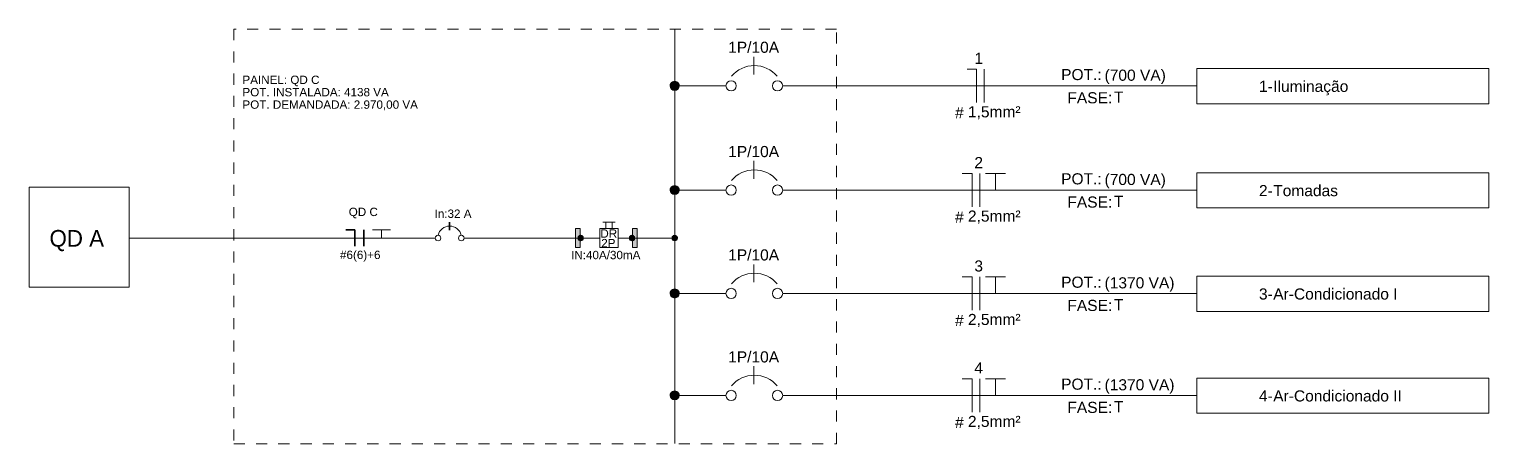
# Model space of a CAD drawing. Header units: metres. Extents: x 34 to 64.7, y -8.4 to 5.
# Drawn here: x 51.53 to 64.66, y -8.37 to -4.64 of the extents above; entities that cross this region are included whole.
import ezdxf

# ---------------------------------------------------------------- set-up
doc = ezdxf.new("R2010")
doc.units = ezdxf.units.M
doc.linetypes.add('Hidden', pattern=[0.007143750000000001, 0.0047625, -0.00238125])
doc.linetypes.add('Hidden 1_5', pattern=[0.0022, 0.0015, -0.0007000000000000001])
for name, color, linetype, lineweight in [('A-ANNO-NOTE', 7, 'Continuous', 18), ('A-DETL', 7, 'Hidden 1_5', 18), ('E-WIRE-IDEN', 7, 'Continuous', 9), ('G-ANNO-TEXT', 7, 'Continuous', 9)]:
    doc.layers.add(name, color=color, linetype=linetype, lineweight=lineweight)
doc.styles.add('Arial_2', font='arial.ttf', dxfattribs={"height": 0.002})
doc.styles.add('Arial_3', font='arial.ttf', dxfattribs={"height": 0.09999999999999994})
doc.styles.add('Arial_4', font='arial.ttf', dxfattribs={"height": 0.0015})
doc.styles.add('Arial_5', font='arial.ttf', dxfattribs={"height": 0.07499999999999997})
doc.styles.add('Century Gothic_5', font='GOTHIC.TTF', dxfattribs={"height": 0.15})

# ---------------------------------------------------------------- blocks, each defined once
blk = doc.blocks.new('Unifilar_Circuitos Terminais_Wire Tags - 2_ FNT-2597632-UNIFILAR')
at = {"layer": 'E-WIRE-IDEN'}
h = blk.add_hatch(color=256, dxfattribs=at)
edge = h.paths.add_edge_path()
edge.add_arc((4.229949723821847e-18, -7.151595831722147e-17), 0.0008192287963481742, 4.198332179531842e-13, 180.0000000000002)
edge.add_arc((4.097763794952414e-18, -7.151595831722147e-17), 0.0008192287963481742, 180.0000000000002, 360.0000000000001)
for p, q in [((-4.942564001696214e-20, -0.008626086262806008), (-2.129639713709785e-20, 0.01013371366685397)), ((0.09387888371596219, -0.003221433100964941), (0.09387888371596219, 0.003106872741973689)), ((0.09387888371596219, 0.003106872741973689), (0.1463971098964094, 0.003106872741973689)), ((0.1463971098964094, 0.003106872741973689), (0.1463971098964094, -0.003221433100964941)), ((0.009218750000000022, -5.884844607231001e-17), (0, -7.157654234006511e-17)), ((0.01941729665852677, -5.395749492264007e-17), (0.09387888371596219, -6.935503837813273e-17)), ((0.1463971098964094, -0.003221433100964941), (0.09387888371596219, -0.003221433100964941))]:
    blk.add_line(p, q, dxfattribs=at)
at = {"layer": 'E-WIRE-IDEN', "color": 1, "true_color": 0xff0000}
for p, q in [((0.01424687729970587, 0.002045976999013495), (0.01424687729970587, 0.005240843802575786)), ((0.0548890058892457, 0.002992447770958532), (0.0548890058892457, -0.002992447770958456))]:
    blk.add_line(p, q, dxfattribs=at)
at = {"layer": 'E-WIRE-IDEN', "color": 5, "true_color": 0x0000ff}
for p, q in [((0.05172050760409621, 0.002992447770958558), (0.05352144839734356, 0.002992447770958558)), ((0.05352144839734356, 0.002992447770958558), (0.05352144839734356, -0.002992447770958523))]:
    blk.add_line(p, q, dxfattribs=at)
at = {"layer": 'E-WIRE-IDEN', "color": 94, "true_color": 0x00a200}
for p, q in [((0.05586112704298356, 0.002992447770958507), (0.05946300862947828, 0.002992447770958507)), ((0.05766206783623093, 0.002992447770958507), (0.05766206783623093, -6.18630147108945e-17))]:
    blk.add_line(p, q, dxfattribs=at)
at = {"layer": 'E-WIRE-IDEN'}
for centre, radius in [((0.01014589060532064, -5.596003173483724e-17), 0.0009271406053206182), ((0.01849015605320615, -5.596003173483724e-17), 0.0009271406053206154)]:
    blk.add_circle(centre, radius, dxfattribs=at)
for centre, radius, start, end in [((0.01431911179858731, -0.001702670507188414), 0.005346568890188318, 40.01970745707935, 139.980292542921), ((4.229949723821847e-18, -7.151595831722147e-17), 0.0008192287963481756, 359.9999999999996, 179.9999999999998), ((4.097763794952414e-18, -7.151595831722147e-17), 0.0008192287963481756, 179.9999999999998, 359.9999999999992)]:
    blk.add_arc(centre, radius, start, end, dxfattribs=at)
at = {"layer": 'E-WIRE-IDEN', "char_height": 0.002, "attachment_point": 1, "style": 'Arial_2', "bg_fill": 3, "box_fill_scale": 1.25, "bg_fill_color": 256, "bg_fill_true_color": 13158600, "bg_fill_transparency": 0}
for s, insert, width in [('FASE:', (0.07061112311889153, -0.001152139397749788), 0.01002109375), ('#', (0.05041818545917896, -0.003842626065909851), 0.00192405)]:
    blk.add_mtext(s, dxfattribs=dict(at, insert=insert, width=width))
at = {"layer": 'E-WIRE-IDEN', "insert": (0.06949133512032822, 0.003026966306594389), "char_height": 0.002, "width": 0.0089789, "attachment_point": 1, "style": 'Arial_2', "bg_fill": 3, "box_fill_scale": 1.25, "bg_fill_color": 256, "bg_fill_true_color": 13158600, "bg_fill_transparency": 0}
blk.add_mtext('POT.:', dxfattribs=at)
blk = doc.blocks.new('Unifilar_Circuitos Terminais_Wire Tags - 1_ FN-2597630-UNIFILAR')
at = {"layer": 'E-WIRE-IDEN'}
h = blk.add_hatch(color=256, dxfattribs=at)
edge = h.paths.add_edge_path()
edge.add_arc((4.229949723821847e-18, -7.151595831722147e-17), 0.0008192287963481742, 4.198332179531842e-13, 180.0000000000002)
edge.add_arc((4.097763794952414e-18, -7.151595831722147e-17), 0.0008192287963481742, 180.0000000000002, 360.0000000000001)
for p, q in [((-4.942564001696214e-20, -0.008626086262806008), (-2.129639713709785e-20, 0.01013371366685397)), ((0.09387888371596219, -0.003221433100964941), (0.09387888371596219, 0.003106872741973689)), ((0.09387888371596219, 0.003106872741973689), (0.1463971098964094, 0.003106872741973689)), ((0.1463971098964094, 0.003106872741973689), (0.1463971098964094, -0.003221433100964941)), ((0.009218750000000022, -5.884844607231001e-17), (0, -7.157654234006511e-17)), ((0.01941729665852677, -5.395749492264007e-17), (0.09387888371596219, -6.935503837813273e-17)), ((0.1463971098964094, -0.003221433100964941), (0.09387888371596219, -0.003221433100964941))]:
    blk.add_line(p, q, dxfattribs=at)
at = {"layer": 'E-WIRE-IDEN', "color": 1, "true_color": 0xff0000}
for p, q in [((0.01424687729970587, 0.002045976999013495), (0.01424687729970587, 0.005240843802575786)), ((0.05562852264009605, 0.002992447770958516), (0.05562852264009605, -0.002992447770958489))]:
    blk.add_line(p, q, dxfattribs=at)
at = {"layer": 'E-WIRE-IDEN', "color": 5, "true_color": 0x0000ff}
for p, q in [((0.05262264090544144, 0.002992447770958524), (0.05426096514819392, 0.002992447770958524)), ((0.05426096514819392, 0.002992447770958524), (0.05426096514819392, -0.002992447770958557))]:
    blk.add_line(p, q, dxfattribs=at)
at = {"layer": 'E-WIRE-IDEN'}
for centre, radius in [((0.01014589060532064, -5.596003173483724e-17), 0.0009271406053206182), ((0.01849015605320615, -5.596003173483724e-17), 0.0009271406053206154)]:
    blk.add_circle(centre, radius, dxfattribs=at)
for centre, radius, start, end in [((0.01431911179858731, -0.001702670507188414), 0.005346568890188318, 40.01970745707935, 139.980292542921), ((4.229949723821847e-18, -7.151595831722147e-17), 0.0008192287963481756, 359.9999999999996, 179.9999999999998), ((4.097763794952414e-18, -7.151595831722147e-17), 0.0008192287963481756, 179.9999999999998, 359.9999999999992)]:
    blk.add_arc(centre, radius, start, end, dxfattribs=at)
at = {"layer": 'E-WIRE-IDEN', "insert": (0.05041818545917896, -0.003842626065909851), "char_height": 0.002, "width": 0.00192405, "attachment_point": 1, "style": 'Arial_2', "bg_fill": 3, "box_fill_scale": 1.25, "bg_fill_color": 256, "bg_fill_true_color": 13158600, "bg_fill_transparency": 0}
blk.add_mtext('#', dxfattribs=at)
at = {"layer": 'E-WIRE-IDEN', "insert": (0.07061112311889153, -0.001152139397749788), "char_height": 0.002, "width": 0.01002109375, "attachment_point": 1, "style": 'Arial_2', "bg_fill": 3, "box_fill_scale": 1.25, "bg_fill_color": 256, "bg_fill_true_color": 13158600, "bg_fill_transparency": 0}
blk.add_mtext('FASE:', dxfattribs=at)
at = {"layer": 'E-WIRE-IDEN', "insert": (0.06949133512032822, 0.003026966306594389), "char_height": 0.002, "width": 0.0089789, "attachment_point": 1, "style": 'Arial_2', "bg_fill": 3, "box_fill_scale": 1.25, "bg_fill_color": 256, "bg_fill_true_color": 13158600, "bg_fill_transparency": 0}
blk.add_mtext('POT.:', dxfattribs=at)
blk = doc.blocks.new('OFEletrico_unifilar_principal_Medio - OFEletrico_unifilar_principal_Medio-8297772-UNIFILAR')
at = {"layer": 'A-ANNO-NOTE', "lineweight": 9}
for points in [[(-0.01698923414854961, -0.001730000000000168), (-0.01781561245012094, -0.001730000000000168), (-0.01781561245012093, 0.001729999999999825), (-0.01698923414854961, 0.001729999999999823)], [(-0.007595765851450396, -0.001730000000000146), (-0.007595765851450401, 0.001729999999999802), (-0.006769387549879074, 0.001729999999999805), (-0.006769387549879068, -0.001730000000000145)]]:
    blk.add_hatch(color=256, dxfattribs=at).paths.add_polyline_path(points)
h = blk.add_hatch(color=256, dxfattribs=at)
edge = h.paths.add_edge_path()
edge.add_arc((-0.01690384644159333, -5.816823057815611e-17), 0.000500000000000001, 2.798888119687895e-13, 180.0000000000001)
edge.add_arc((-0.01690384644159333, -5.760644038046102e-17), 0.0005000000000000004, 180.0000000000002, 359.9999999999996)
h = blk.add_hatch(color=256, dxfattribs=at)
edge = h.paths.add_edge_path()
edge.add_arc((-0.007681153558406676, -2.220723605006469e-17), 0.0005000000000000007, 90.00000000000045, 269.9999999999998)
edge.add_arc((-0.007681153558406676, -2.227332901449941e-17), 0.0005, 269.9999999999998, 450.0000000000001)
h = blk.add_hatch(color=256, dxfattribs=at)
edge = h.paths.add_edge_path()
edge.add_arc((0, 1.440701377749428e-16), 0.0004999999999999994, 4.198332179531842e-13, 180.0000000000003)
edge.add_arc((6.609296443471635e-20, 1.440701377749428e-16), 0.0004999999999999996, 180.0000000000002, 360.0000000000001)
at = {"layer": 'A-ANNO-NOTE', "color": 1, "lineweight": 35, "true_color": 0xff0000}
for p, q in [((-0.04046882140484302, 0.002861188017708008), (-0.04046882140484302, 0.001431188017708008)), ((-0.05592298365385372, 0.001489999999999779), (-0.05592298365385372, -0.00147576045843543))]:
    blk.add_line(p, q, dxfattribs=at)
at = {"layer": 'A-ANNO-NOTE', "lineweight": 9}
for p, q in [((-0.01291630596751799, 0.002877499999999854), (-0.01070297263418465, 0.002877499999999854)), ((-0.01236297263418466, 0.001729999999999807), (-0.01236297263418466, 0.002877499999999854)), ((-0.011256305967518, 0.002877499999999854), (-0.011256305967518, 0.001729999999999807)), ((-0.01698923414854961, 0.001729999999999823), (-0.01781561245012093, 0.001729999999999825)), ((-0.01781561245012093, 0.001729999999999825), (-0.01781561245012094, -0.001730000000000168)), ((-0.01698923414854961, -0.001730000000000168), (-0.01698923414854961, 0.001729999999999823)), ((-0.01014963930085136, 0.001729999999999807), (-0.01346963930085133, 0.001729999999999807)), ((-0.01346963930085133, -0.00173000000000017), (-0.01346963930085133, 0.001729999999999807)), ((-0.01014963930085136, -0.00173000000000017), (-0.01014963930085136, 0.001729999999999807)), ((-0.006769387549879074, 0.001729999999999804), (-0.007595765851450401, 0.001729999999999802)), ((-0.007595765851450401, 0.001729999999999802), (-0.007595765851450396, -0.001730000000000146)), ((-0.006769387549879068, -0.001730000000000145), (-0.006769387549879074, 0.001729999999999805)), ((-0.04305595412878588, -2.19957385638736e-16), (-0.0648559541287859, -2.19957385638736e-16)), ((-0.03788168868090027, -1.543931649194974e-16), (-0.02775591497340188, -1.543931649194974e-16)), ((-0.02775591497340188, -1.543931649194974e-16), (-0.01346963930085133, -1.543931649194974e-16)), ((-0.01781561245012094, -0.001730000000000168), (-0.01698923414854961, -0.001730000000000168)), ((-0.01346963930085133, -0.00173000000000017), (-0.01014963930085136, -0.00173000000000017)), ((-0.01014963930085136, -2.537969834293108e-17), (-8.459899447643693e-18, -2.537969834293108e-17)), ((-0.007595765851450396, -0.001730000000000146), (-0.006769387549879068, -0.001730000000000145))]:
    blk.add_line(p, q, dxfattribs=at)
at = {"layer": 'A-ANNO-NOTE', "color": 5, "lineweight": 35, "true_color": 0x0000ff}
for p, q in [((-0.05912298365385368, 0.001489999999999775), (-0.05752298365385367, 0.001489999999999775)), ((-0.05752298365385367, 0.001489999999999775), (-0.05752298365385367, -0.001490000000000225))]:
    blk.add_line(p, q, dxfattribs=at)
at = {"layer": 'A-ANNO-NOTE', "color": 94, "lineweight": 9, "true_color": 0x00a800}
for p, q in [((-0.05432000000000003, 0.001489999999999775), (-0.05112000000000003, 0.001489999999999775)), ((-0.05272, 0.001489999999999775), (-0.05272, -2.19957385638736e-16))]:
    blk.add_line(p, q, dxfattribs=at)
at = {"layer": 'A-ANNO-NOTE', "lineweight": 9}
for centre, radius in [((-0.04255595412878588, -1.015187933717243e-16), 0.0004999999999999935), ((-0.03838168868090027, -1.068382673629598e-32), 0.0005000000000000004)]:
    blk.add_circle(centre, radius, dxfattribs=at)
for centre, radius, start, end in [((-0.04046882140484306, -9.517386878599155e-17), 0.002146188017707907, 13.47206213150338, 166.5279378684994), ((-0.01690384644159333, -5.816823057815611e-17), 0.0005000000000000001, 0, 179.9999999999998), ((-0.007681153558406676, -2.220723605006469e-17), 0.0004999999999999997, 89.99999999999997, 269.9999999999993), ((-0.007681153558406676, -2.227332901449941e-17), 0.0004999999999999987, 269.9999999999993, 89.9999999999997), ((0, 1.440701377749428e-16), 0.0005000000000000003, 359.9999999999996, 179.9999999999998), ((6.609296443471635e-20, 1.440701377749428e-16), 0.0005000000000000004, 179.9999999999998, 359.9999999999993), ((-0.01690384644159333, -5.760644038046102e-17), 0.0004999999999999996, 179.9999999999999, 359.9999999999994)]:
    blk.add_arc(centre, radius, start, end, dxfattribs=at)
at = {"layer": 'A-ANNO-NOTE', "lineweight": 9, "insert": (-0.01336940805838888, 0.001558948295447292), "char_height": 0.0015, "width": 0.0036877625, "attachment_point": 1, "style": 'Arial_4'}
blk.add_mtext('DR', dxfattribs=at)

msp = doc.modelspace()

# ---------------------------------------------------------------- linework, layer by layer
at = {"layer": 'A-DETL', "linetype": 'Hidden', "lineweight": 9}
for p, q in [((58.79416448125745, -4.64362050526807), (53.37416448125744, -4.64362050526807)), ((53.37416448125744, -4.64362050526807), (53.37416448125744, -8.37362050526807)), ((58.79416448125745, -8.37362050526807), (58.79416448125745, -4.64362050526807)), ((53.37416448125744, -8.37362050526807), (58.79416448125745, -8.37362050526807))]:
    msp.add_line(p, q, dxfattribs=at)
at = {"layer": 'A-DETL', "linetype": 'Continuous', "lineweight": 9}
for p, q in [((51.53416448125743, -6.063620505268071), (52.43416448125744, -6.063620505268071)), ((51.53416448125743, -6.963620505268072), (51.53416448125743, -6.063620505268071)), ((52.43416448125744, -6.063620505268071), (52.43416448125744, -6.963620505268072)), ((54.11416448125745, -6.522459467758899), (52.43416448125744, -6.522459467758893)), ((52.43416448125744, -6.963620505268072), (51.53416448125743, -6.963620505268072))]:
    msp.add_line(p, q, dxfattribs=at)

# ---------------------------------------------------------------- texts
at = {"layer": 'A-ANNO-NOTE', "lineweight": 9, "char_height": 0.07499999999999997, "attachment_point": 1, "style": 'Arial_5'}
for s, insert, width in [('PAINEL: QD C', (53.45145737006829, -5.061626603966929), 0.8457803124999996), ('POT. INSTALADA: 4138 VA', (53.45145737006829, -5.172584304221575), 1.603374999999999), ('POT. DEMANDADA: 2.970,00 VA', (53.45145737006829, -5.284488068660793), 1.928058437499999), ('QD C', (54.40719524541212, -6.249800184622416), 0.3206749999999999), ('In:32 A', (55.17918662744233, -6.265977597477285), 0.4088606249999999), ('2P', (56.67742063880586, -6.530694742292359), 0.1563290624999999), ('#6(6)+6', (54.32891917317082, -6.636227385074323), 0.4529534374999998), ('IN:40A/30mA', (56.40663938880586, -6.637742044545525), 0.7656115624999996)]:
    msp.add_mtext(s, dxfattribs=dict(at, insert=insert, width=width))

# ---------------------------------------------------------------- next in the draw order: block references
at = {"layer": 'E-WIRE-IDEN', "xscale": 49.99999999999998, "yscale": 49.99999999999998, "zscale": 49.99999999999998}
msp.add_blockref('Unifilar_Circuitos Terminais_Wire Tags - 2_ FNT-2597632-UNIFILAR', (57.33799449513747, -7.02107923678918), dxfattribs=at)

# ---------------------------------------------------------------- next in the draw order: texts
at = {"layer": 'G-ANNO-TEXT', "insert": (51.71684497625442, -6.450112134796104), "char_height": 0.15, "width": 0.6694090625000001, "attachment_point": 1, "style": 'Century Gothic_5', "bg_fill": 3, "box_fill_scale": 1.25, "bg_fill_color": 256, "bg_fill_true_color": 13158600, "bg_fill_transparency": 0}
msp.add_mtext('QD A', dxfattribs=at)

# ---------------------------------------------------------------- next in the draw order: block references
at = {"layer": 'E-WIRE-IDEN', "xscale": 49.99999999999998, "yscale": 49.99999999999998, "zscale": 49.99999999999998}
for p in [(57.33799449513747, -6.091155154618592), (57.33799449513747, -7.938230995816814)]:
    msp.add_blockref('Unifilar_Circuitos Terminais_Wire Tags - 2_ FNT-2597632-UNIFILAR', p, dxfattribs=at)

# ---------------------------------------------------------------- next in the draw order: texts
at = {"layer": 'E-WIRE-IDEN', "char_height": 0.09999999999999994, "attachment_point": 1, "style": 'Arial_3'}
for s, insert, width in [('1P/10A', (57.81869040099909, -6.624229087618942), 0.5691981249999997), ('3', (60.0323253792928, -6.723855591397862), 0.09620249999999993), ('(1370 VA)', (61.20293994873561, -6.875387760773569), 0.7776368749999997), ('T', (61.28751054802228, -7.072205658797092), 0.1042193749999999), ('3-', (62.59119031008619, -6.975697851126131), 0.1523206249999999), ('Ar-Condicionado I', (62.71943403107859, -6.975697851126131), 1.386919374999999), ('2,5mm²', (59.97471714423452, -7.20475629608563), 0.5852318749999996)]:
    msp.add_mtext(s, dxfattribs=dict(at, insert=insert, width=width))

# ---------------------------------------------------------------- next in the draw order: block references
at = {"layer": 'A-ANNO-NOTE', "lineweight": 9, "xscale": 50, "yscale": 50, "zscale": 50}
msp.add_blockref('OFEletrico_unifilar_principal_Medio - OFEletrico_unifilar_principal_Medio-8297772-UNIFILAR', (57.33799449513747, -6.522459467758893), dxfattribs=at)
at = {"layer": 'E-WIRE-IDEN', "xscale": 49.99999999999998, "yscale": 49.99999999999998, "zscale": 49.99999999999998}
msp.add_blockref('Unifilar_Circuitos Terminais_Wire Tags - 1_ FN-2597630-UNIFILAR', (57.33799449513747, -5.153165158135593), dxfattribs=at)

# ---------------------------------------------------------------- next in the draw order: texts
at = {"layer": 'E-WIRE-IDEN', "char_height": 0.09999999999999994, "attachment_point": 1, "style": 'Arial_3'}
for s, insert, width in [('1P/10A', (57.81869040099909, -5.694305005448355), 0.5691981249999997), ('2', (60.0323253792928, -5.793931509227274), 0.09620249999999993), ('(700 VA)', (61.20293994873561, -5.945463678602981), 0.6814343749999996), ('T', (61.28751054802228, -6.142281576626504), 0.1042193749999999), ('2-', (62.59119031008619, -6.045773768955542), 0.1523206249999999), ('Tomadas', (62.71943403107859, -6.045773768955542), 0.7215187499999995), ('2,5mm²', (59.97471714423452, -6.274832213915043), 0.5852318749999996), ('1P/10A', (57.81869040099909, -7.541380846646577), 0.5691981249999997), ('4', (60.0323253792928, -7.641007350425497), 0.09620249999999993), ('(1370 VA)', (61.20293994873561, -7.792539519801204), 0.7776368749999997), ('T', (61.28751054802228, -7.989357417824726), 0.1042193749999999), ('4-', (62.59119031008619, -7.892849610153765), 0.1523206249999999), ('Ar-Condicionado II', (62.71943403107859, -7.892849610153765), 1.435020624999999), ('2,5mm²', (59.97471714423452, -8.121908055113265), 0.5852318749999996)]:
    msp.add_mtext(s, dxfattribs=dict(at, insert=insert, width=width))

# ---------------------------------------------------------------- next in the draw order: texts
for s, insert, width in [('1P/10A', (57.81869040099909, -4.756315008965357), 0.5691981249999997), ('1', (60.0323253792928, -4.855941512744276), 0.09620249999999993), ('(700 VA)', (61.20293994873561, -5.007473682119983), 0.6814343749999996), ('1-', (62.59119031008619, -5.107783772472544), 0.1523206249999999), ('Iluminação', (62.71943403107859, -5.107783772472544), 0.8417718749999995), ('T', (61.28751054802228, -5.204291580143505), 0.1042193749999999), ('1,5mm²', (59.97471714423452, -5.336842217432044), 0.5852318749999996)]:
    msp.add_mtext(s, dxfattribs=dict(at, insert=insert, width=width))

doc.saveas('drawing.dxf')
